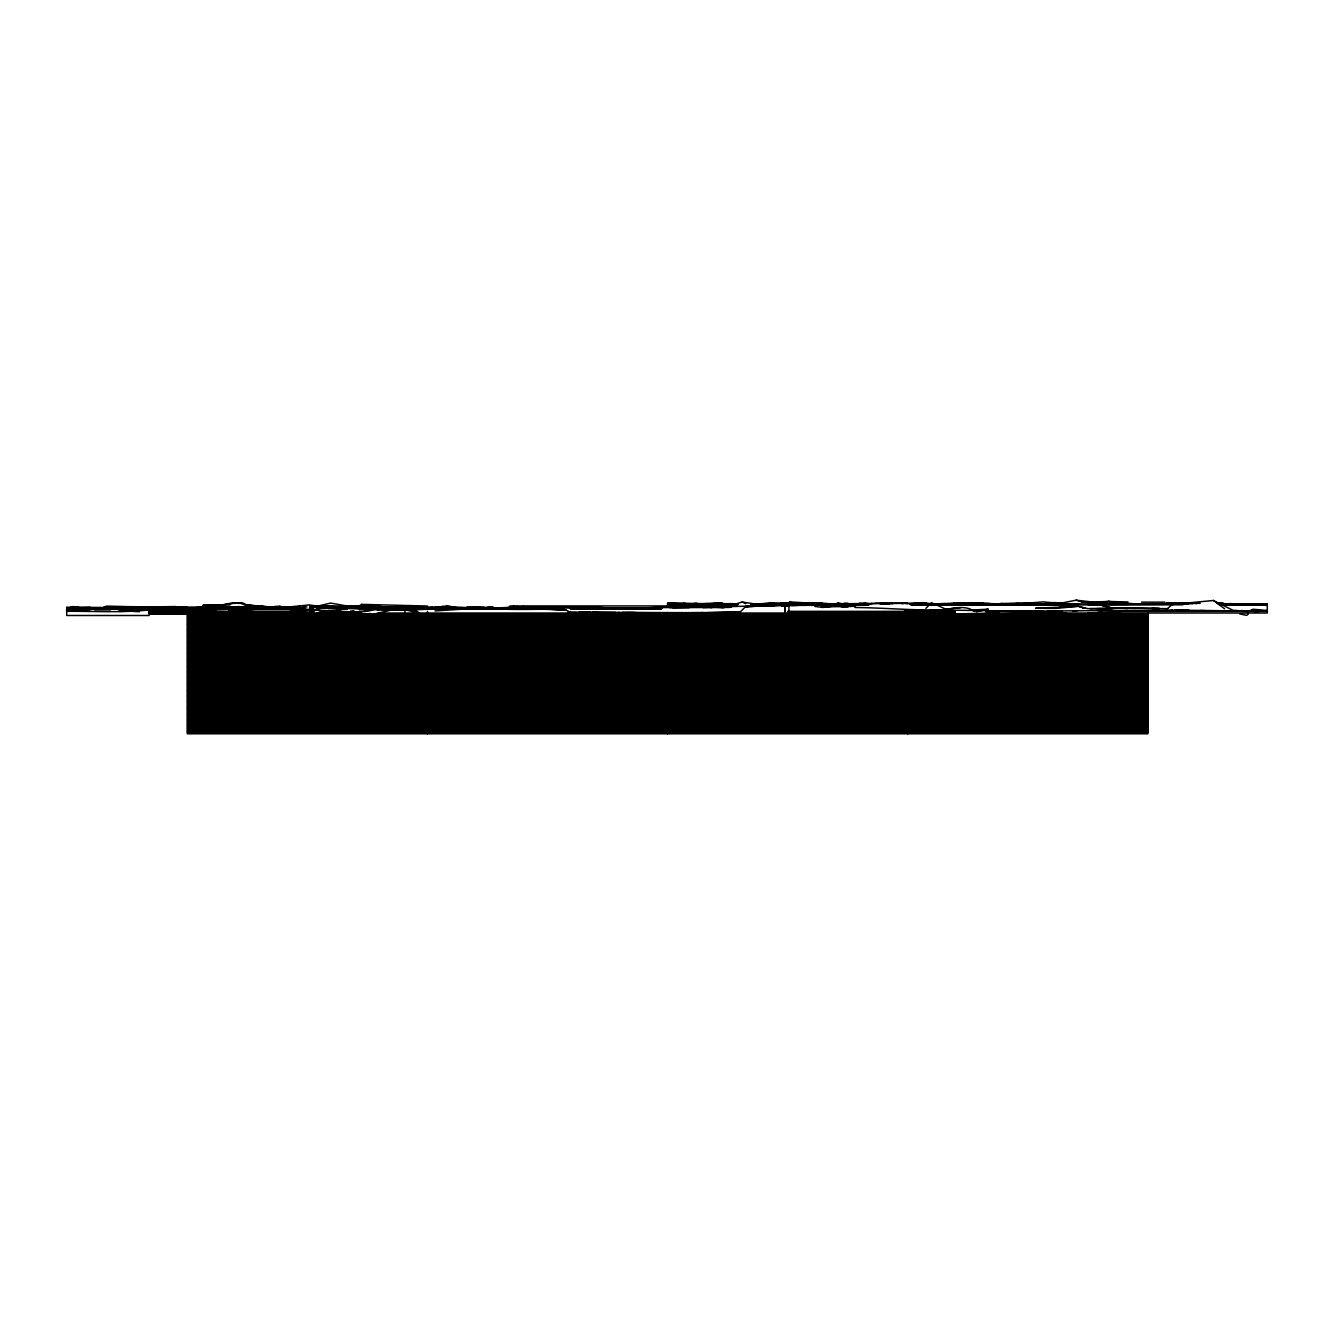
<?xml version="1.0" encoding="UTF-8"?>
<svg xmlns="http://www.w3.org/2000/svg" width="1334" height="1334" viewBox="0 0 1334 1334"><rect width="100%" height="100%" fill="white"/><g stroke="black" fill="none" stroke-linecap="round" stroke-linejoin="round"><path stroke-width="1.5" d="M715.558 604.135L704.452 604.002L736.852 604.302L669.284 604.102M342.838 605.853L342.771 606.87L317.475 606.153L330.765 603.085L353.043 607.087L369.685 607.487M716.742 604.836L716.908 603.452L737.285 604.185M799.583 604.369L831.249 604.435M289.345 607.654C292.296 608.421 304.285 605.169 296.998 607.637L293.313 606.803L299.616 607.354L291.179 607.604M716.908 603.935L694.614 603.552L694.314 604.836L737.202 604.836M216.992 608.137L210.539 608.487L299.55 608.321M450.225 608.137L448.724 608.054L464.015 608.021L413.307 609.805L379.24 609.004L364.666 611.556L346.056 612.323L359.947 612.806L350.342 611.456L359.947 612.806M785.376 605.036L769.201 603.385L769.201 604.585L773.253 604.902L773.62 603.852L834.851 604.852L795.831 604.852L794.781 604.302L834.634 604.202M104.519 607.187L106.703 607.07L103.552 607.504L108.354 609.121L108.954 608.071C98.849 606.87 108.971 606.37 109.021 609.154M706.253 604.836L706.92 603.652L713.073 604.836L712.99 603.702L708.938 604.836L716.908 603.452M396.798 607.62L388.611 607.287L387.944 608.821L394.164 609.104M486.677 607.954L491.562 607.203L498.766 608.437L488.444 608.421M319.093 606.42L365.95 605.819L379.006 606.27L379.306 607.837L384.926 607.237L380.507 607.52L379.306 605.869L376.905 607.42L329.331 607.754M474.154 608.104L564.349 609.621L561.114 609.471A593.813 4.486 0.8 0 1 536.301 609.121L524.812 608.988M311.306 607.47L373.837 608.554L373.153 609.421L371.436 607.62L316.958 607.971L329.114 608.237M165.983 608.838C223.295 606.086 281.874 605.052 339.236 612.856L331.132 611.789L333.317 612.089M882.358 603.251L889.261 603.602L799.816 603.802L810.038 603.868M1038.052 602.935L1025.629 603.635M66.7 611.322C94.247 611.072 121.477 612.89 149.091 609.938L149.158 615.491L66.7 615.491L66.7 607.153L68.568 607.687M740.237 611.989L686.276 613.04L740.237 611.989L745.339 606.82L761.014 605.886L864.499 604.535L814.157 604.802M925.879 608.404L931.499 602.701L944.489 608.587M787.577 605.386L797.482 605.169A84.025 17.959 -90 0 0 799.066 604.952L801.617 604.919M486.877 607.854L491.562 607.203L498.766 608.437L487.11 607.937M415.007 609.154L417.342 607.07L424.796 608.738M340.737 609.171L337.735 608.738L340.737 609.171L338.703 610.955C329.031 612.256 319.543 608.671 309.822 610.855L308.471 609.755M394.397 609.271L398.149 608.337L417.875 609.071M934.734 603.902L945.556 603.602M1167.25 608.771L1171.936 604.819M260.38 607.67L299.616 607.354L281.307 607.47M1248.391 613.973L1246.656 615.358L1239.77 613.923M418.476 607.854L432.883 607.354L430.632 608.704L400.7 608.704L392.663 608.321L395.147 607.47L388.611 608.554L388.611 607.287M788.561 605.403L790.812 604.886M952.893 603.868L959.079 603.685M980.357 603.585L984.309 603.552M854.811 605.403L857.595 604.502L852.793 606.303L843.938 606.853M214.074 609.821L215.724 608.754M180.757 608.671L179.64 608.704L185.493 608.437M403.685 607.687L407.971 607.637M446.907 606.37L451.109 606.637L439.186 607.053L442.721 606.436L447.524 606.37L439.186 607.704M963.248 603.802L989.561 603.635M347.324 607.003L357.695 606.903L361.681 604.369L427.48 606.02L427.48 608.121M186.01 609.705L148.791 610.955L173.103 610.355M819.776 604.969L789.161 604.502L858.946 604.752M474.904 607.07C478.839 606.67 457.762 608.004 470.852 607.42M675.771 604.019L697.399 603.518L676.005 604.035M494.631 608.654L523.678 606.653L531.632 607.537L494.631 608.654L523.678 606.653L492.196 608.621M285.893 606.87L278.523 608.337L260.447 606.82L236.885 608.654L226.23 607.02L208.971 609.154L172.803 607.37L139.186 608.404L185.543 608.104M979.673 603.868L986.243 603.668M487.544 607.77L492.163 607.404M178.806 611.572L181.557 610.105M1006.47 610.922C1087.127 611.472 1167.934 608.788 1248.391 611.456L1252.959 609.254L1267.3 610.455M685.242 604.019L701.717 603.952M935.634 604.602L936.918 603.952L922.878 604.969M517.008 606.553L511.973 607.303L520.827 606.803L492.846 608.204M912.756 603.768L916.191 602.868L929.414 604.402L926.93 604.669L1020.793 604.402M836.585 603.435L841.154 603.418M729.731 603.535L733.183 603.818L712.656 603.635M794.564 605.019C795.748 605.236 792.896 605.052 793.813 605.052M175.888 611.572L179.24 609.971M178.206 611.572L181.357 610.105M1200.216 603.302L1174.487 603.435M356.945 612.106L371.953 609.921M272.119 607.67L275.087 606.386M762.064 604.836L764.632 604.419L763.648 604.836M797.865 605.102L801.917 604.502M804.769 605.136L807.32 604.619L798.166 604.369L805.302 604.569L802.151 604.919M1070.168 604.502L1059.446 607.354L1070.168 604.502L1087.744 608.604L1113.173 608.404L1098.549 604.502M229.915 604.952L202.901 605.453L217.075 605.653L233.217 603.268A43.739 35.451 -90 0 1 239.286 602.768L228.114 603.602M787.394 603.335L790.662 601.967L817.042 603.585M1104.819 602.968L1108.454 601.467L1127.947 601.951M764.549 604.235L784.275 604.852L782.925 604.686M310.122 611.022L314.841 610.722L306.453 610.122M342.771 609.221L346.89 608.938M731.749 603.652L733.033 603.702M66.7 607.587L153.56 608.171M814.824 606.436L822.711 607.42L841.687 604.369M1167.433 602.868L1176.271 603.318L1166.083 603.118M1179.056 602.935L1185.209 603.101L1183.775 603.035M774.304 604.836L789.461 604.852M763.498 604.836L764.632 604.419M775.888 604.836L777.072 604.402M1166.583 603.402L1188.427 603.518L1184.592 603.652L1185.876 603.201M723.662 603.602L737.318 604.569L731.065 604.419M1186.56 603.201L1193.38 603.368M1221.377 603.268L1219.276 603.718L1223.545 603.535L1217.258 603.368L1225.129 603.685M100.1 608.771L104.669 607.153M112.923 609.104L115.691 609.038L113.824 608.788M154.494 608.788L143.472 608.738C158.479 607.487 173.954 610.422 188.494 608.821M207.32 608.504L205.369 608.521M214.307 608.638L278.272 608.821M453.81 607.303L454.794 607.37L450.142 606.637M478.656 606.92L479.706 606.97L475.204 606.987M514.157 606.203L510.405 607.404L593.397 606.92L619.96 608.871L667.6 607.053M736.251 604.786L667.6 605.719L719.91 603.652L675.388 604.519M575.237 608.454C645.706 607.637 716.125 607.57 786.393 604.952M785.259 603.702L790.662 601.967L785.993 603.918L792.012 603.818M799.283 605.019L801.317 604.369M919.359 604.469L921.01 604.202M1053.226 603.318L1054.644 603.685M1184.609 603.652L1189.261 603.201M767.033 605.819L742.121 602.018L725.529 607.27L731.466 607.003M733.266 604.569L734.617 604.152M776.255 604.736L773.487 604.535L777.238 604.635L751.392 604.302L763.281 604.235M413.307 609.805L394.831 609.304L372.553 614.374L334.367 612.039M832.649 606.22C844.989 608.137 856.678 603.051 869.218 604.152L841.987 603.918M843.638 604.585L845.656 604.569L841.02 604.736M846.34 604.569L847.69 604.402L825.029 604.202M409.405 608.704L432.883 607.354M758.179 604.569L759.446 604.185L751.259 604.235M163.949 608.104L176.638 608.104L155.694 607.837L187.594 607.504M605.019 607.804L601.567 608.738L596.848 607.971L610.572 607.854M246.64 608.437L282.658 607.253L214.657 608.537L300.05 608.054M695.281 604.135L693.93 604.502L722.311 603.518M754.194 605.002L764.332 605.036M685.843 603.702L684.625 604.019L687.644 603.852L669.518 604.119M171.602 608.871L67.3 608.354M217.075 605.653L231.266 603.518M163.048 610.639L157.729 611.956L152.393 610.855M730.482 604.235L731.832 604.069M905.919 603.685L909.371 603.652M1172.386 609.988L1170.051 610.572A27.314 26.23 -90 0 1 1163.065 610.789L1144.539 610.922M201.401 607.537L215.124 605.919L195.531 607.687M1055.928 604.202L1076.104 600.2L1092.679 602.018L1081.507 601.784L1076.104 600.2M384.492 608.771L386.06 608.387L382.908 608.838L386.843 608.654M699.633 603.718L694.314 604.836L693.647 603.602L702.034 604.836L706.92 603.652M159.53 607.854L160.714 608.104L140.087 608.287M439.336 607.554L450.742 607.67M805.653 604.886L811.439 603.485L817.409 604.886M515.874 607.153L517.976 606.653M710.755 607.67L714.574 606.77L724.379 607.604M974.437 611.556C963.365 602.318 942.554 612.256 934.367 610.072C908.087 609.988 882.091 607.87 855.794 607.504L853.026 605.886M1096.515 604.802L1097.865 604.502L1093.213 604.285M264.866 607.704L279.29 606.32L286.493 607.537M356.795 612.606L353.277 610.955L349.441 611.789L324.379 610.522M68.401 607.654L73.537 606.52L74.954 607.37L70.852 607.654M316.958 613.04L332.349 612.173M676.155 604.019L677.122 603.802M91.162 609.588L66.7 609.855L89.728 609.488M238.586 603.518L242.138 602.751L248.374 605.536M823.528 604.535L860.63 605.052M821.21 604.035L839.67 604.419M921.227 603.868L929.648 603.735L910.622 604.185M963.248 603.702L964.515 603.602M364.982 614.507L369.918 613.49L372.553 614.374M116.458 608.454L105.486 608.954M475.521 609.121L484.359 607.303L503.568 608.788M67.3 609.121L128.381 609.221L118.709 611.322L122.895 611.339L142.788 608.654L148.274 609.805L166.8 608.804L158.012 609.705M186.977 609.271L184.142 609.821M231.182 606.753L237.035 607.037L236.885 608.654L229.531 607.37L263.832 606.953M1169.451 603.268L1170.868 602.985M214.074 609.038L208.754 609.805M442.271 606.72L442.721 606.436M269.301 608.054L276.588 606.62L272.369 607.454L246.84 604.802M830.949 605.086L844.839 605.102L844.906 603.602L849.041 604.302M1195.798 603.585L1198.332 603.085L1196.014 603.435M946.89 608.921L937.735 610.622M272.486 608.571L180.24 608.704M451.492 607.637L452.026 607.637M711.506 603.818L712.856 603.818M109.171 608.437L106.403 608.954L113.59 608.171M179.706 608.221L185.793 607.387L106.253 607.153M710.672 603.685L722.611 603.418L703.685 603.668M824.495 604.069L773.32 603.902L773.403 604.852L868.734 604.902M822.711 607.42L843.422 604.235L868.851 604.719M870.869 603.468L875.454 603.335M799.816 603.802L806.787 603.118M787.894 603.818L791.195 603.818M754.194 604.669L771.385 604.635M1069.501 604.686L957.929 604.669M1194.063 603.468L1195.414 603.318M847.69 604.519L844.839 603.618M514.307 607.804L487.46 607.92M949.224 608.938L960.697 607.67M592.113 607.971L554.444 608.021M789.911 603.868L855.944 603.818M828.331 604.852L832.533 604.152L831.249 604.135M527.397 609.004L535.167 607.737L561.931 608.921M126.363 607.537L123.495 607.837L139.12 607.754L137.685 607.637M270.685 607.654L300.233 607.47M425.729 607.954L413.44 608.121L418.926 613.04L404.969 609.755L395.514 609.054L409.104 609.004M751.259 604.135L753.293 604.035L752.326 604.019M798.766 605.319L798.316 605.219M831.699 604.519L833.216 604.736M1171.769 604.285L1174.103 604.319M929.131 604.919L918.226 604.669L926.263 603.385M829.765 606.336L843.422 604.235L830.515 606.203M797.115 604.786L773.32 603.902M1066.5 613.023L991.762 610.922L1035.067 611.072M434.834 607.404L448.341 606.203L454.41 607.62L462.898 607.971L452.159 607.287L475.804 607.687M360.13 608.838L363.982 608.271M367.817 607.704L380.507 607.52L376.905 607.42M780.157 605.219L784.275 605.136L761.364 605.936M171.903 608.888L175.421 608.604L160.28 608.838M198.399 608.738L193.363 608.271M89.511 609.038L95.514 609.004M731.165 604.069L727.78 603.702M746.99 606.753L745.339 606.82L789.545 604.452L769.735 605.102M802.584 604.502L825.413 604.852M231.182 606.553L225.029 608.137M1076.488 604.285L1055.611 604.419L1183.025 604.369M916.758 609.988L912.756 610.538L923.628 612.256L930.748 610.722L904.485 610.272M106.02 609.321L94.097 609.521L110.522 609.855M102.685 607.637L153.343 608.137M363.932 608.921L365.349 608.721M287.61 607.737L276.288 608.187L309.305 604.936L327.464 607.587M1233.733 610.689L1213.423 600.483L1184.225 603.302M200.934 607.587L191.262 608.004L208.221 608.071L190.812 607.67M149.024 610.405L195.531 609.988L206.27 608.871L202.518 608.904M404.369 607.62L408.771 607.637M715.474 604.185L718.259 604.202M838.236 604.736L840.103 604.502M919.293 604.886L929.348 604.169M400.1 607.57L411.189 606.82L380.04 606.97M978.973 603.702L988.394 603.585M1023.128 604.402L1064.916 604.252M98.216 608.671L106.77 608.387L66.7 608.904L123.812 608.187M529.315 607.02L531.849 606.703L510.405 607.404L525.629 606.97M761.18 604.836L753.21 604.419M328.097 608.237L373.003 607.637M416.758 607.67L427.48 607.654L388.244 607.07L395.915 607.67M1177.705 603.335L1179.74 603.101M764.332 604.235L751.992 604.285L767.784 604.969L751.542 604.686M764.699 603.535L773.92 603.201L753.143 603.985M761.847 604.952L762.898 604.836M386.96 608.104L388.911 607.887L383.058 608.271M827.28 607.287L847.924 605.019L821.11 605.353M85.376 608.337L92.663 607.92L66.7 608.638M167.1 610.722L171.386 610.255L164.249 610.689M381.174 607.637L384.926 607.237L380.207 607.47M467.634 607.47L466.717 607.52M816.024 604.802L818.726 604.519M901.867 603.635L903.151 603.635M911.772 603.918L929.331 603.852L911.255 603.918M1037.602 603.168L1029.665 603.602L1037.769 603.535M1182.441 603.085L1180.407 603.218M978.739 603.652L982.458 603.268L963.748 603.618M855.794 607.504L854.894 606.053L850.325 605.886L845.823 603.868M244.622 609.521L258.796 608.988L257.362 609.104M290.245 607.287L287.377 607.637L299.3 607.137L299.316 606.27M338.553 608.671L341.337 608.988L337.135 608.821L347.724 608.454M757.562 603.818L761.997 603.818M947.157 603.685L982.074 603.535L980.957 603.168M186.393 607.687L166.95 607.787L186.843 607.77M1032.649 603.635L1037.085 603.201M828.247 604.285L830.282 604.085M990.495 611.389L985.909 611.672L1004.135 610.855M793.963 604.569L786.843 604.535L788.111 604.352M1094.264 602.801L1108.454 601.467L1133.066 603.702M89.511 608.271L168.784 608.638M835.534 604.185L802.218 603.368L839.286 603.852M966.55 604.519L1061.931 604.585L912.439 604.752L917.392 604.619M181.124 610.155L187.51 609.588L177.005 609.238L190.812 610.088L182.925 610.155M279.123 608.988L263.982 608.354L306.953 609.838M277.639 608.104L277.639 606.637L240.32 607.654L246.04 607.57M300.35 607.637L261.197 607.52L262.548 607.62M753.51 604.669L754.861 604.535M380.44 607.354L397.032 607.67M72.553 608.954L110.755 608.387L73.47 608.988M736.185 603.968L717.792 603.718L721.827 603.785M1134.417 604.185L1106.636 604.302M1077.222 610.722L1072.653 610.855M241.387 608.821L228.481 608.788L262.481 607.837L299.95 608.654M698.282 604.135L707.67 603.535M920.56 604.635L925.429 604.736L916.725 604.752M436.785 607.52L450.225 606.987L416.458 607.887M485.409 607.687L491.562 607.203M564.349 609.621C538.636 608.454 513.09 610.805 487.427 607.937M1150.608 603.968L1136.735 604.285M375.188 607.62L361.898 607.837M406.853 608.704L417.809 607.854L418.026 608.704M678.556 612.806L682.975 612.69L568.251 612.156M1021.11 603.702L1043.171 601.884L1058.029 603.335L1045.873 603.452M1034.75 604.402L1046.323 604.352L1037.085 604.319M179.406 610.188L187.51 609.588M222.828 607.587L236.335 607.67M247.307 608.671L265.933 607.153L250.408 607.67M184.509 610.188L208.671 608.521M261.731 608.554L201.017 609.938L215.641 609.421M918.226 604.669L924.379 604.202L919.209 604.319M948.991 603.468L933.65 603.868L983.141 603.468M132.633 608.354L126.73 608.771M684.492 604.469L694.914 604.152L667.6 604.452M1048.641 604.352L1053.293 604.419M368.051 608.704L388.761 609.555L337.886 607.637M788.861 605.119L799.216 605.236M858.279 604.502L869.301 604.402M980.657 613.923L993.563 613.023L993.03 610.739L929.931 609.855M151.342 610.455L154.944 610.288M75.938 607.57L78.789 607.454A121.611 71.753 -90 0 1 83.058 607.454L100.25 607.42A243.755 143.822 -90 0 1 103.102 607.587M340.654 609.038L346.79 608.621L342.821 608.971M987.11 604.319L995.814 604.252M434.984 610.955L480.073 608.004L492.546 608.271M976.388 603.668L982.458 603.268L972.619 603.652M151.042 609.321L135.885 609.204L138.586 609.755M179.556 607.854L198.066 607.887M279.957 608.054L299.95 607.637M299.683 606.97L282.958 607.52M454.41 607.62L431.766 607.754L442.554 607.07M487.427 607.37L491.329 607.287M702.868 612.606L654.094 612.806M1014.574 611.489L1016.825 611.339M1229.698 603.635L1231.215 603.535M924.529 604.669L917.392 604.902M1061.247 610.955L1047.507 610.972M1235.784 603.985L1267.3 604.302L1219.643 603.985L1223.561 603.952M1179.356 610.088L1174.704 609.821M105.119 608.171L70.335 608.971M798.649 605.002L816.158 604.936M811.139 605.453L815.641 605.186L809.721 605.219M1059.68 604.302L1061.931 604.585M117.876 608.487L87.894 608.971M1244.789 604.402L1249.374 604.135M309.555 606.353L330.382 605.886M464.249 607.87L473.17 607.504M66.7 608.121L84.259 608.121L69.301 608.971L88.077 607.904L73.453 608.187L77.439 608.921M66.7 610.488L67.901 610.422M404.886 607.62L409.421 607.637M464.699 607.904L479.323 607.62L464.399 608.004L470.518 608.137M482.708 607.47L483.608 607.47L479.256 606.987M769.351 603.251L818.426 603.718L751.209 603.868M919.643 604.469L929.765 604.269M245.739 604.886L253.243 606.22M431.766 607.754L444.439 607.12M704.369 603.852L716.742 603.702M751.192 604.836L765.599 604.919M926.93 604.669L963.698 603.935M1120.527 604.135L1111.222 604.302L1127.497 604.352M1181.674 610.138L1188.594 610.255M134.834 607.737L131.983 607.887L139.42 608.004L132.049 607.737M336.618 608.821L345.906 609.004M347.49 608.771L342.304 608.821L345.789 608.971M377.355 607.637L378.789 607.57M636.018 612.606L622.061 612.589L663.031 612.823L658.596 612.656M1181.457 603.552L1182.891 603.485M241.087 608.821L242.588 608.738M268.551 607.604L284.542 607.47M292.329 607.62L300.15 607.237M248.007 609.655L262.348 608.954M288.978 607.654L299.216 607.153L284.826 607.654M316.125 607.654L321.761 607.37L317.742 607.37M359.463 607.737L371.652 607.137L359.296 607.92L362.131 608.121M1088.261 613.023L1123.161 611.339L1267.3 611.322M74.804 607.62L78.856 607.42L73.937 607.637M198.716 608.337L190.529 608.721L198.649 608.571M184.059 610.122L187.144 609.971M457.729 608.171L479.39 607.954M952.676 604.419L967.817 604.119M1021.31 605.002L1024.412 604.852M263.598 607.904L254.944 608.437M276.672 608.904L262.698 608.771M336.385 608.554L346.74 608.654M736.401 603.852L731.616 603.852M70.635 608.988L73.987 608.838M581.007 612.223L585.293 612.106L578.823 612.323M781.657 603.818L789.911 603.468M745.322 606.42L749.291 606.236M1005.169 603.602L1021.627 603.602M72.786 607.67L78.856 607.42L68.734 607.654M790.145 603.552L792.379 603.468L780.907 603.201M843.422 603.418L847.99 603.218M879.756 603.652L889.545 603.635M1217.175 610.905L1226.396 610.839M292.329 607.37L260.53 607.637M297.966 607.237L290.312 607.12M494.497 608.271L507.32 607.804M809.271 604.402L805.302 604.352M803.785 605.353C809.104 605.202 798.216 605.152 804.919 605.102M839.503 605.269L855.127 604.969M306.887 609.871L294.664 610.355L286.627 608.871M71.152 608.988L92.363 608.187L71.236 608.988M662.414 608.004L629.565 608.021L661.581 607.754M672.653 607.637L729.648 607.42M880.757 603.618L888.511 603.385M1055.611 604.419L1060.28 604.252M75.521 608.988L139.186 607.837L112.623 608.788L139.186 607.837L127.781 607.837M347.19 608.671L343.138 608.821M417.809 607.854L398.516 606.52L396.415 608.137L400.7 608.704L398.516 606.52L410.889 607.887M418.476 608.004L553.927 608.921M716.908 604.069L711.989 603.935M702.951 607.604L729.248 606.887M787.894 605.019L797.932 605.319M929.331 603.852L912.139 604.119M847.99 606.803L840.487 606.42M941.27 604.736L954.844 604.402M1045.723 603.035L1061.847 602.885M1101.617 601.717L1108.454 601.467L1122.794 603.568M273.337 607.67L297.365 606.97M463.648 608.504L480.073 608.004L438.969 609.088L421.627 607.954M472.419 608.104L475.571 607.987M826.496 605.152L852.109 604.502M1220.543 604.535L1224.462 604.419M1236.218 604.019L1245.322 603.985M240.337 607.537L244.172 607.42M237.669 608.638L263.832 607.92M408.804 607.837C461.264 610.205 513.957 606.236 566.366 610.272L571.552 613.04L567.767 612.856M850.625 604.986L861.33 604.969M909.671 603.635L924.896 603.151L881.524 603.585M1009.855 603.635L1030.181 603.051M1051.409 602.768L1047.89 602.718L1055.761 602.668L1045.923 602.818M833.433 605.236L843.855 604.969M1071.819 604.252L1078.806 604.352M78.106 607.637L90.262 607.287M218.342 604.886L206.787 605.169M104.135 608.888L99.566 608.771M129.215 608.121L139.186 607.837M242.271 607.637L277.639 606.637M203.718 609.488L213.24 609.871L148.724 610.505M250.242 609.154L256.228 608.988M732.966 604.119L737.318 604.035L731.065 604.069M795.531 604.786L769.201 604.585L812.123 603.852L775.054 604.369L805.936 604.969M1250.108 604.235L1246.89 603.935L1267.3 604.302L1219.443 604.285L1267.3 604.669L1220.493 604.552M209.721 609.605L215.941 609.438M918.542 604.369L924.379 604.202M947.974 603.618L969.351 603.602M965.883 603.652L967.684 603.602M1141.537 602.134L1164.882 602.168M1219.509 604.452L1223.478 604.335M708.271 604.035L717.042 603.968M822.861 604.535L817.375 604.635L868.534 604.052M999.266 613.023L954.694 613.923L952.743 610.555M232.299 603.368L236.518 603.318M221.277 607.02L239.503 606.62M848.657 605.052L844.305 604.219M854.894 604.902L859.096 604.802M102.034 608.571L118.259 608.838M187.11 611.972L148.708 612.806L185.259 612.623M393.347 608.387L388.994 607.971M676.155 605.769L667.6 605.853L681.624 605.653M609.321 608.971L578.606 608.254L584.525 608.954M853.843 604.752L806.12 605.069M583.108 612.206L590.528 612.156M1090.428 604.302L1095.014 604.369M202.901 605.453L207.62 605.403M283.192 607.52L305.253 607.437M224.195 608.654L214.207 608.804M229.081 609.238L242.354 609.104L228.631 609.204M265.933 608.204L299.2 607.554M347.54 607.17L369.902 607.02M371.286 607.137L366.633 607.504L371.752 607.837L370.002 607.754M335.901 608.271L371.436 607.62M914.407 604.069L930.532 603.818M937.519 603.902L932.85 603.902M1111.222 604.302L1118.209 604.152M1236.084 604.319L1252.959 604.102M1221.294 604.969L1223.628 604.919L1220.143 604.752M202.718 608.387L208.788 608.271M299.466 607.287L284.609 607.57L288.578 607.153L287.227 606.87M464.449 607.82L479.139 607.67M809.955 604.502L812.656 604.452M834.7 604.085L828.781 604.035L831.416 604.069M822.711 604.752L809.721 605.152M910.272 603.785L945.039 603.818M847.307 604.919L850.925 604.836M106.77 607.62L175.721 606.536M167.784 608.688L132.583 609.271L167.7 608.771M371.736 607.754L328.064 608.704M359.046 607.787L371.169 607.654M669.601 607.62L689.244 607.62M210.022 605.353L214.757 605.286M104.302 608.287L83.208 608.621L110.005 608.354M220.744 608.571L277.789 608.337M361.147 607.637L328.781 607.837M756.661 604.419L764.766 604.069L751.542 604.052M516.025 608.387L530.498 608.171M773.487 604.519L865.949 605.102M1234.4 604.519L1244.405 604.952M136.552 607.67L174.537 607.504M179.24 608.587L185.343 608.487M191.479 608.421L197.615 608.337M203.752 608.254L207.837 608.204M213.974 608.121L263.081 607.487M685.092 605.386L737.869 604.736M772.886 604.352L755.844 604.802M332.716 610.905L334.517 610.889M815.424 604.836L863.948 604.002M222.628 607.454L164.466 607.954L168.984 608.071M281.908 608.054L301.634 607.82M381.024 607.637L402.718 607.62L380.173 607.22M149.391 612.173L186.61 611.739M869.501 603.802L837.035 603.918L868.251 603.635M851.742 605.019L855.944 604.969M1133.283 603.902L1103.051 604.252L1182.241 603.985M123.278 608.487L67.084 609.171M173.537 608.738L155.544 608.387L174.454 608.821M669.651 603.968L692.246 603.752M347.557 607.554L369.718 607.354M753.81 604.035L758.312 603.985M867.567 604.119L858.279 603.918L869.901 604.035M1024.695 610.889L1029.281 610.839M1102.751 610.572L1098.082 610.588M1148.224 610.922L1145.889 610.955L1152.793 610.972M708.354 603.518L722.294 603.618M752.509 603.768L789.761 603.818M319.66 607.32L373.837 608.554M682.975 604.752L667.6 604.886L690.562 604.836M861.497 604.919L867.884 604.886M471.902 608.287L376.688 607.62M791.262 605.486L796.515 605.436M837.268 603.818L872.002 603.602M346.857 607.604L369.551 607.437L317.475 606.153M962.248 603.685L958.296 603.385L990.212 603.602M337.068 608.187L346.657 608.121M865.916 604.902L858.129 604.952M358.963 608.437L362.815 608.421M626.863 612.656L633.75 612.606M84.292 607.737L90.429 607.704M812.94 603.668L773.62 603.852L784.876 604.852L756.295 603.968M357.695 606.903L369.385 607.604M827.197 604.085L851.292 604.352M125.229 608.621L66.7 608.954M859.013 604.085L869.184 604.035M353.043 607.087L369.651 607.003M769.718 604.969L779.406 604.919M799.333 604.886L863.498 604.552M1004.135 603.652L1000.467 603.552L1024.479 603.552M841.987 604.852L846.423 604.836M332.333 606.586L347.724 607.504M405.353 607.587L400.617 607.57M191.729 608.537L197.982 608.504M208.404 608.454L204.419 608.938M329.215 607.92L350.042 607.837M421.277 608.221L425.446 608.204M485.643 608.221L464.949 608.021L468.984 608.104M676.305 612.806L704.152 612.639M675.738 604.352L687.944 604.319M712.089 604.185L716.408 604.219M730.515 604.102L736.668 604.085M750.992 604.019L769.435 603.952M688.177 604.535L675.838 604.585L688.177 604.669M710.822 604.452L716.992 604.419M729.348 604.369L737.585 604.335L730.865 604.219M798.899 604.569L810.538 604.502M798.899 604.836L811.222 604.786M414.324 607.637L425.763 607.587M845.889 605.069L854.66 606.053M202.685 608.571L209.538 608.521M214.591 608.371L300.934 608.121M335.868 608.021L350.275 607.971M153.794 609.054L187.927 608.971M408.804 608.304L485.192 608.171M535.834 608.938L408.671 607.92M149.691 611.706L186.71 611.572M798.482 604.135L810.755 604.102M675.788 604.552L688.077 604.519M712.639 604.452L716.742 604.452M751.542 604.352L763.832 604.319M933.283 604.452L979.006 604.369M929.648 604.419L910.288 604.569L929.948 604.452M911.622 604.752L929.798 604.736M933.55 604.719L1182.741 604.319M1182.341 604.302L1089.528 604.535C1084.008 603.985 1091.395 604.719 1088.327 604.319M667.6 605.919L669.251 605.919M438.869 607.637L463.131 607.604M186.943 608.571L144.139 608.071M191.062 608.554L301.734 608.287M192.046 608.954L198.232 608.954M214.724 608.921L301.267 608.754M1089.978 608.671L1110.838 608.621L1109.805 607.537M676.005 603.685L669.351 603.802M706.77 603.702L681.924 604.119L700.433 603.968M687.36 603.802L669.551 603.818L692.679 603.918M710.755 603.818L717.342 603.802L705.753 603.818M729.415 603.818L737.268 603.818L735.434 604.019M751.792 603.818L835.534 604.035M765.149 604.285L766.416 604.535M792.012 604.202L786.843 604.535L794.797 605.002M1148.357 604.285L1180.707 603.852L1166.9 604.252M1237.952 604.135L1242.538 604.352M1256.578 604.285L1251.759 604.185M733.933 604.319L736.852 605.469M752.993 604.419L771.636 606.336M1036.251 604.502L1183.475 604.569M750.859 604.836L788.411 604.852M222.178 604.886L210.622 604.852M797.265 605.336L794.264 605.069M509.888 605.936L733.617 605.936M781.507 605.936L787.36 605.936M340.587 606.153L377.422 606.303L396.365 607.67M109.621 607.237L122.228 608.921M291.662 607.37L298.849 607.404M390.862 607.57L388.911 607.52M420.727 607.42L421.711 607.42M424.629 607.537L425.613 607.537M472.736 607.52L473.77 607.504M479.856 607.62L473.337 607.52M371.802 607.637L376.221 607.67M379.089 607.72L365.95 605.819M388.828 607.804L316.875 607.203M408.121 607.854L402.418 607.837M464.332 607.954L480.573 607.954M180.824 608.337L184.142 608.337M192.463 608.437L196.298 608.437M179.456 608.554L184.275 608.671M465.733 608.421L480.19 608.421M163.949 608.804L151.192 610.889L149.091 609.938M203.518 608.738L208.488 608.888L204.335 608.721M210.539 609.121L179.34 608.938M229.014 609.121L231.115 609.221M66.7 610.305L67.6 610.305M216.341 610.138L187.36 610.138L187.36 733.8L1147.84 733.8L1147.84 612.539M228.764 610.138L251.526 610.138M187.36 611.339L305.353 611.339M787.66 611.339L920.143 611.339M926.346 611.339L955.327 611.339M149.008 611.572L186.977 611.572M248.424 611.572L303.902 611.622L313.123 613.04L333.317 613.04M187.36 612.539L313.623 612.539M570.318 612.539L576.521 612.539M615.824 612.439L595.714 612.323M617.775 612.556L619.66 612.556M787.66 612.539L955.327 612.539M343.555 613.04L353.793 613.04M378.356 613.04L788.928 613.04L788.928 604.535M149.391 613.623L186.61 613.623M187.36 613.74L357.095 613.74M373.653 613.74L1147.84 613.74M187.36 614.941L1147.84 614.941M187.36 616.141L1147.84 616.141M187.36 617.342L1147.84 617.342M187.36 618.542L1147.84 618.542M187.36 619.743L1147.84 619.743M187.36 620.944L1147.84 620.944M187.36 622.144L1147.84 622.144M187.36 623.345L1147.84 623.345M187.36 624.545L1147.84 624.545M187.36 625.746L1147.84 625.746M187.36 626.947L1147.84 626.947M187.36 628.147L1147.84 628.147M187.36 629.348L1147.84 629.348M187.36 630.548L1147.84 630.548M187.36 631.749L1147.84 631.749M187.36 632.95L1147.84 632.95M187.36 634.15L1147.84 634.15M187.36 635.351L1147.84 635.351M187.36 636.551L1147.84 636.551M187.36 637.752L1147.84 637.752M187.36 638.953L1147.84 638.953M187.36 640.153L1147.84 640.153M187.36 641.354L1147.84 641.354M187.36 642.554L1147.84 642.554M187.36 643.755L1147.84 643.755M187.36 644.956L1147.84 644.956M187.36 646.156L1147.84 646.156M187.36 647.357L1147.84 647.357M187.36 648.557L1147.84 648.557M187.36 649.758L1147.84 649.758M187.36 650.959L1147.84 650.959M187.36 652.159L1147.84 652.159M187.36 653.36L1147.84 653.36M187.36 654.56L1147.84 654.56M187.36 655.761L1147.84 655.761M187.36 656.962L1147.84 656.962M187.36 658.162L1147.84 658.162M187.36 659.363L1147.84 659.363M187.36 660.563L1147.84 660.563M187.36 661.764L1147.84 661.764M187.36 662.965L1147.84 662.965M187.36 664.165L1147.84 664.165M187.36 665.366L1147.84 665.366M187.36 666.566L1147.84 666.566M187.36 667.767L1147.84 667.767M187.36 668.968L1147.84 668.968M187.36 670.168L1147.84 670.168M187.36 671.369L1147.84 671.369M187.36 672.569L1147.84 672.569M187.36 673.77L1147.84 673.77M187.36 674.971L1147.84 674.971M187.36 676.171L1147.84 676.171M187.36 677.372L1147.84 677.372M187.36 678.572L1147.84 678.572M187.36 679.773L1147.84 679.773M187.36 680.974L1147.84 680.974M187.36 682.174L1147.84 682.174M187.36 683.375L1147.84 683.375M187.36 684.575L1147.84 684.575M187.36 685.776L1147.84 685.776M187.36 686.977L1147.84 686.977M187.36 688.177L1147.84 688.177M187.36 689.378L1147.84 689.378M187.36 690.578L1147.84 690.578M187.36 691.779L1147.84 691.779M187.36 692.98L1147.84 692.98M187.36 694.18L1147.84 694.18M187.36 695.381L1147.84 695.381M187.36 696.581L1147.84 696.581M187.36 697.782L1147.84 697.782M187.36 698.983L1147.84 698.983M187.36 700.183L1147.84 700.183M187.36 701.384L1147.84 701.384M187.36 702.584L1147.84 702.584M187.36 703.785L1147.84 703.785M187.36 704.986L1147.84 704.986M187.36 706.186L1147.84 706.186M187.36 707.387L1147.84 707.387M187.36 708.587L1147.84 708.587M187.36 709.788L1147.84 709.788M187.36 710.989L1147.84 710.989M187.36 712.189L1147.84 712.189M187.36 713.39L1147.84 713.39M187.36 714.59L1147.84 714.59M187.36 715.791L1147.84 715.791M187.36 716.992L1147.84 716.992M187.36 718.192L1147.84 718.192M187.36 719.393L1147.84 719.393M187.36 720.593L1147.84 720.593M187.36 721.794L1147.84 721.794M187.36 722.995L1147.84 722.995M187.36 724.195L1147.84 724.195M187.36 725.396L1147.84 725.396M187.36 726.596L1147.84 726.596M187.36 727.797L1147.84 727.797M187.36 728.998L1147.84 728.998M187.36 730.198L1147.84 730.198M187.36 731.399L1147.84 731.399M187.36 732.599L1147.84 732.599M688.244 603.668L669.668 603.668L692.496 603.768M911.005 604.119L929.815 603.852M945.756 604.635L933.983 604.619L938.853 604.752M921.861 604.502L917.709 604.502L923.328 604.919M710.822 604.719L716.992 604.719M729.348 604.752L737.585 604.769M751.926 604.802L764.332 604.836M191.762 608.121L301.484 608.221M661.547 608.921L570.118 608.738L661.597 608.671M191.596 608.621L197.799 608.621M203.985 608.621L208.104 608.638M183.325 608.554L179.606 608.554L183.758 608.587M390.645 609.738L404.969 609.755L404.969 613.04M149.608 614.207L186.91 614.274M928.431 603.752L915.457 603.702L929.548 603.785M704.936 603.802L716.942 603.835M924.262 604.452L928.414 604.469M675.504 604.152L687.36 604.185M89.611 607.92L85.443 607.904L89.545 607.77M243.788 608.137L301.084 608.337M1081.507 601.784L1106.503 601.917M876.054 603.035L907.42 603.201M958.296 603.385L992.546 603.635M771.602 603.368L792.379 603.468M693.713 603.752L667.6 603.618L716.091 603.702M919.076 604.852L928.931 604.886M404.069 607.587L413.823 607.637M634.2 608.721L650.942 608.821M491.796 608.571L409.171 608.221M278.089 607.253L291.129 607.32M505.453 608.821L532.149 609.004M1220.877 604.452L1267.3 604.852M736.318 604.019L730.115 603.985L737.969 604.219L729.881 604.169M750.809 604.119L765.316 604.202M781.307 605.336L785.476 605.353M386.81 607.52L412.923 607.637M278.306 607.12L296.465 607.42M399.867 608.454L422.611 609.088M201.851 607.77L225.413 607.92L215.208 607.37L223.228 607.454M191.979 608.638L198.166 608.688M66.7 608.454L112.173 608.721M135.968 608.121L154.027 608.254M85.376 608.838L89.528 608.871M132.8 608.604L118.776 608.504L124.746 608.704M136.802 608.638L154.844 608.771M889.344 603.602L892.98 603.635M822.328 603.968L863.248 604.269M717.809 604.085L705.736 603.985L714.274 603.702L714.34 604.836M455.928 608.237L504.769 609.038M316.108 607.487L346.59 608.104M517.225 608.921L409.705 607.837M273.353 607.12L294.814 607.637L290.762 607.587M336.051 607.987L348.424 608.087M84.809 607.92L90.645 607.971M170.035 608.854L148.874 608.771M1263.098 604.319L1267.3 604.369M811.372 603.085L827.43 603.518M1200.133 610.588L1204.785 610.639M422.978 607.92L440.087 608.304M321.461 607.57L334.734 607.687M336.918 608.221L368.134 609.104M336.852 608.754L340.887 608.788M730.565 603.852L734.917 603.902M385.976 607.42L403.535 607.354M421.877 607.804L425.88 607.854M383.442 608.404L387.11 608.437M282.441 607.537L290.529 607.637M400.25 609.271L406.17 609.338L401.751 609.038M685.159 612.69L689.595 612.806M1219.96 603.485L1223.545 603.535M1186.46 603.668L1182.574 603.518L1192.746 603.652M834.1 604.719L845.289 604.852M760.58 605.102L773.003 605.252M520.293 606.853L522.711 607.27M421.644 607.804L425.713 607.854M262.781 606.253L258.879 606.653L266.45 606.687M352.076 607.587L356.195 607.654M268.618 607.253L274.337 607.32M272.686 607.103L264.866 607.087M204.302 607.77L208.421 607.82M214.857 607.987L244.622 608.554M167.7 608.404L184.509 608.621M1219.91 604.652L1240.52 604.952M1263.181 605.286L1267.3 605.336M691.229 603.635L667.6 603.001L667.6 607.22M294.297 608.004L288.894 607.87L294.297 608.004L290.912 607.904M1088.11 604.185L1092.679 604.252M961.597 603.552L965.616 603.635M847.99 604.886L836.051 604.502M725.162 603.852L737.452 604.085M751.792 604.302L757.945 604.402L751.559 604.786L756.595 605.052M725.846 603.852L737.902 604.035M68.501 609.605L75.554 609.905M1182.574 603.518L1188.394 603.618M1151.892 608.371L1159.546 608.504L1109.921 607.72L1127.58 608.404L1111.672 607.804M804.619 604.285L807.92 604.352L804.619 604.285L806.57 604.319M933.316 604.602L936.468 604.669M750.742 604.252L759.063 604.419M256.695 608.121L262.631 608.237M761.764 604.019L763.948 604.069M751.042 604.235L754.494 604.302M1033.85 610.672L1042.938 610.905M388.527 607.07L415.975 607.654M392.429 607.52L394.614 607.57M1219.443 604.886L1223.611 604.986M718.926 603.718L719.826 603.652M303.051 606.87L307.003 606.97M277.038 607.153L265.183 606.637L258.129 608.104L265.183 606.637L269.385 607.103M818.276 603.251L822.861 603.368M761.18 604.402L775.588 604.669M774.454 604.836L775.354 604.852L768.684 604.502L773.62 604.836M90.262 608.671L97.549 608.871L84.792 608.487L92.063 608.838M1047.74 602.768L1053.893 603.101M1080.09 607.187L1085.409 608.021M223.879 607.637L105.87 606.42L196.065 607.67M180.34 608.904L186.577 609.088M991.462 604.185L1000.166 604.452M750.859 604.719L757.945 604.469M822.178 604.519L820.743 604.469M403.618 610.088L389.295 609.555M282.358 608.954L306.87 609.738M773.62 605.986L760.347 605.669M705.569 603.918L717.442 604.302M487.294 608.237L499.149 608.638M71.352 609.821L74.204 609.921M1016.074 603.518L1019.96 603.652M394.914 608.821L413.59 609.455M398.666 607.737L400.617 607.804M857.078 604.986L854.06 604.886L856.311 604.969M592.263 612.173L598.032 612.389L593.997 612.173M338.036 607.554L348.074 607.92M982.158 604.285L977.288 604.035M910.338 603.718L914.174 603.768M796.815 604.919L785.859 604.569L789.678 605.002M467.4 607.737L468.451 607.754M415.925 607.804L425.796 608.187M1168.251 608.671L1109.738 607.837M929.414 604.402L916.191 602.868M775.354 604.452L787.727 604.952M711.572 607.153L723.111 607.62M156.145 607.804L152.093 607.637L153.827 607.92M1235.184 604.252L1245.206 605.069M1109.721 610.405L1116.691 610.722M798.783 604.635L806.903 605.019M220.377 607.57L217.909 607.454L224.129 607.754M859.463 603.201L868.617 603.652M683.208 603.335L685.543 603.468M1251.626 604.019L1256.194 604.252M415.041 608.654L421.261 608.988M261.164 606.403L249.108 605.286M413.657 608.587L419.877 608.921M487.294 607.737L490.745 607.954M1096.965 608.621L1113.173 608.404L1102.518 605.486M794.647 604.569L790.728 604.319L793.363 604.502M116.458 609.254L120.96 609.538L117.959 609.254M239.286 602.768L245.823 605.369L279.206 607.537M127.48 610.989L139.353 611.756M853.993 604.519L859.88 604.919M1047.74 602.918L1053.893 603.552M1066.199 604.569L1067.55 604.752M713.757 603.585L715.024 603.602M475.354 607.02L484.609 607.687M392.863 607.587L384.559 606.987L385.976 607.12M245.823 605.369L277.105 607.62M134.084 607.904L131.466 607.72M1224.228 604.202L1228.797 604.535M1095.164 604.469L1093.88 604.369L1095.831 604.619M1071.535 604.886L1072.803 604.969M919.209 604.485L922.661 604.736M388.527 609.821L373.003 608.654L385.459 609.655M924.612 603.151L930.732 603.618M193.947 607.887L198.049 608.221M423.878 607.57L423.728 607.52M1051.409 603.035L1056.211 603.718L1053.36 602.935M133.667 608.854L111.806 606.937L118.026 608.704M772.353 604.569L773.703 604.686M132.383 608.754L111.806 606.937L129.131 608.871M133.267 608.971L111.806 606.937L131.516 609.021M848.057 606.086L851.892 605.886M306.937 609.605L298.566 608.788M202.818 608.137L206.72 608.554M150.225 608.621L151.859 609.054M1235.651 604.035L1243.788 604.936M980.44 603.302L983.875 603.685M680.807 603.652L683.808 604.035M341.104 611.272L338.553 610.639M79.156 608.054L75.188 607.537L77.055 608.071M1241.487 610.505L1248.391 611.456M134.451 608.988L137.235 609.371M1172.386 604.185L1173.586 604.352M153.827 609.254L156.595 609.771M1082.791 607.954L1084.058 608.171M694.614 603.552L702.034 604.836M279.29 606.32L283.041 606.97M387.26 609.521L391.846 610.322M1072.119 604.852L1077.455 606.336L1056.661 608.387L1035.517 608.271L1077.455 606.336L1074.153 605.319M701.367 604.285L702.568 604.502M819.259 604.519L822.394 605.102M403.252 609.038L404.736 609.321M1065.533 604.352L1066.866 604.619M954.844 603.652L953.577 603.385M359.129 611.122L361.898 611.706M325.129 613.04L318.009 610.122M303.752 611.622L303.518 608.321M589.478 608.021L593.096 608.954M1103.201 605.736L1104.469 606.086M566.366 610.272L564.349 609.571M815.574 604.035L818.509 604.836M928.647 603.752L925.496 603.318M535.167 607.737L538.519 608.721M821.11 605.869L826.23 607.404M864.349 602.868L866.3 603.518M1043.838 604.085L1047.207 605.219M1096.515 604.302L1099.666 604.302M354.761 612.439L353.277 610.955M837.102 604.519L842.888 607.137M742.121 602.018L745.773 603.685M837.935 602.785L839.136 603.335M769.201 603.385L772.269 604.969M1173.586 602.985L1174.937 603.852M412.206 608.971L418.926 613.04M1213.423 600.483L1224.595 608.754M845.823 604.452L845.956 603.852M1267.3 603.552L1267.3 613.023L993.03 613.023L993.03 610.739M907.72 611.339L907.72 733.8M812.489 603.618L812.489 604.852M667.6 612.539L667.6 733.8M427.48 611.339L427.48 733.8M379.306 605.869L379.306 607.837M369.918 613.49L369.918 614.507L356.345 614.507L356.345 613.24M361.681 604.369L361.681 606.87M313.207 609.821L313.207 613.04M299.683 608.504L299.683 611.572M108.354 608.237L108.354 609.121M339.62 613.74L337.352 612.639L339.62 613.74M453.977 607.187L450.592 606.703L453.893 607.287M785.026 605.002L784.876 613.04L785.026 605.002M674.12 604.069L669.551 604.285L674.12 604.069M988.094 609.171L976.688 611.772L972.102 610.072L988.094 609.171M623.845 607.887L618.226 608.738L614.39 607.887L623.845 607.887M262.481 607.32L256.161 607.72L267.8 608.221L262.481 607.32M379.156 609.588L376.905 609.871L385.91 609.521L379.156 609.588M346.59 612.306L344.272 612.589L352.443 612.223L346.59 612.306M123.962 609.638L122.461 609.805L125.463 609.805L123.962 609.638M961.297 603.318L949.958 603.635L961.297 603.318M675.554 603.935L670.969 604.152L675.554 603.935M390.262 610.038L382.541 609.338L390.262 610.038M1159.613 610.839L1157.378 611.022L1161.947 611.005L1159.613 610.839M336.318 608.521L331.516 608.337L336.318 608.521M1267.3 610.822L1254.477 611.572L1267.3 610.822M1254.01 609.871L1251.759 609.988L1256.345 610.088L1254.01 609.871M1134.484 610.672L1132.149 610.755L1141.304 610.905L1134.484 610.672M1235.634 610.522L1233.316 610.622L1242.538 610.889L1235.634 610.522M1178.005 610.455L1175.754 610.522L1189.561 610.588L1178.005 610.455M643.588 608.237L614.474 608.738L643.588 608.237M1060.113 611.055L1057.862 611.105L1062.448 611.072L1060.113 611.055M1267.3 610.922L1265.799 610.939L1267.3 610.939M389.445 609.821L388.377 609.821L390.562 610.022L389.445 609.821M174.904 610.505L171.602 610.405L174.904 610.505M93.947 608.571L92.896 608.521L94.914 608.721L93.947 608.571M333.984 613.206L330.532 612.523L333.984 613.206M313.207 608.571L309.455 608.021L313.207 608.571M269.601 608.671L266 607.887L269.601 608.671M328.281 611.389L327.163 611.122L329.415 612.039L328.281 611.389"/></g></svg>
